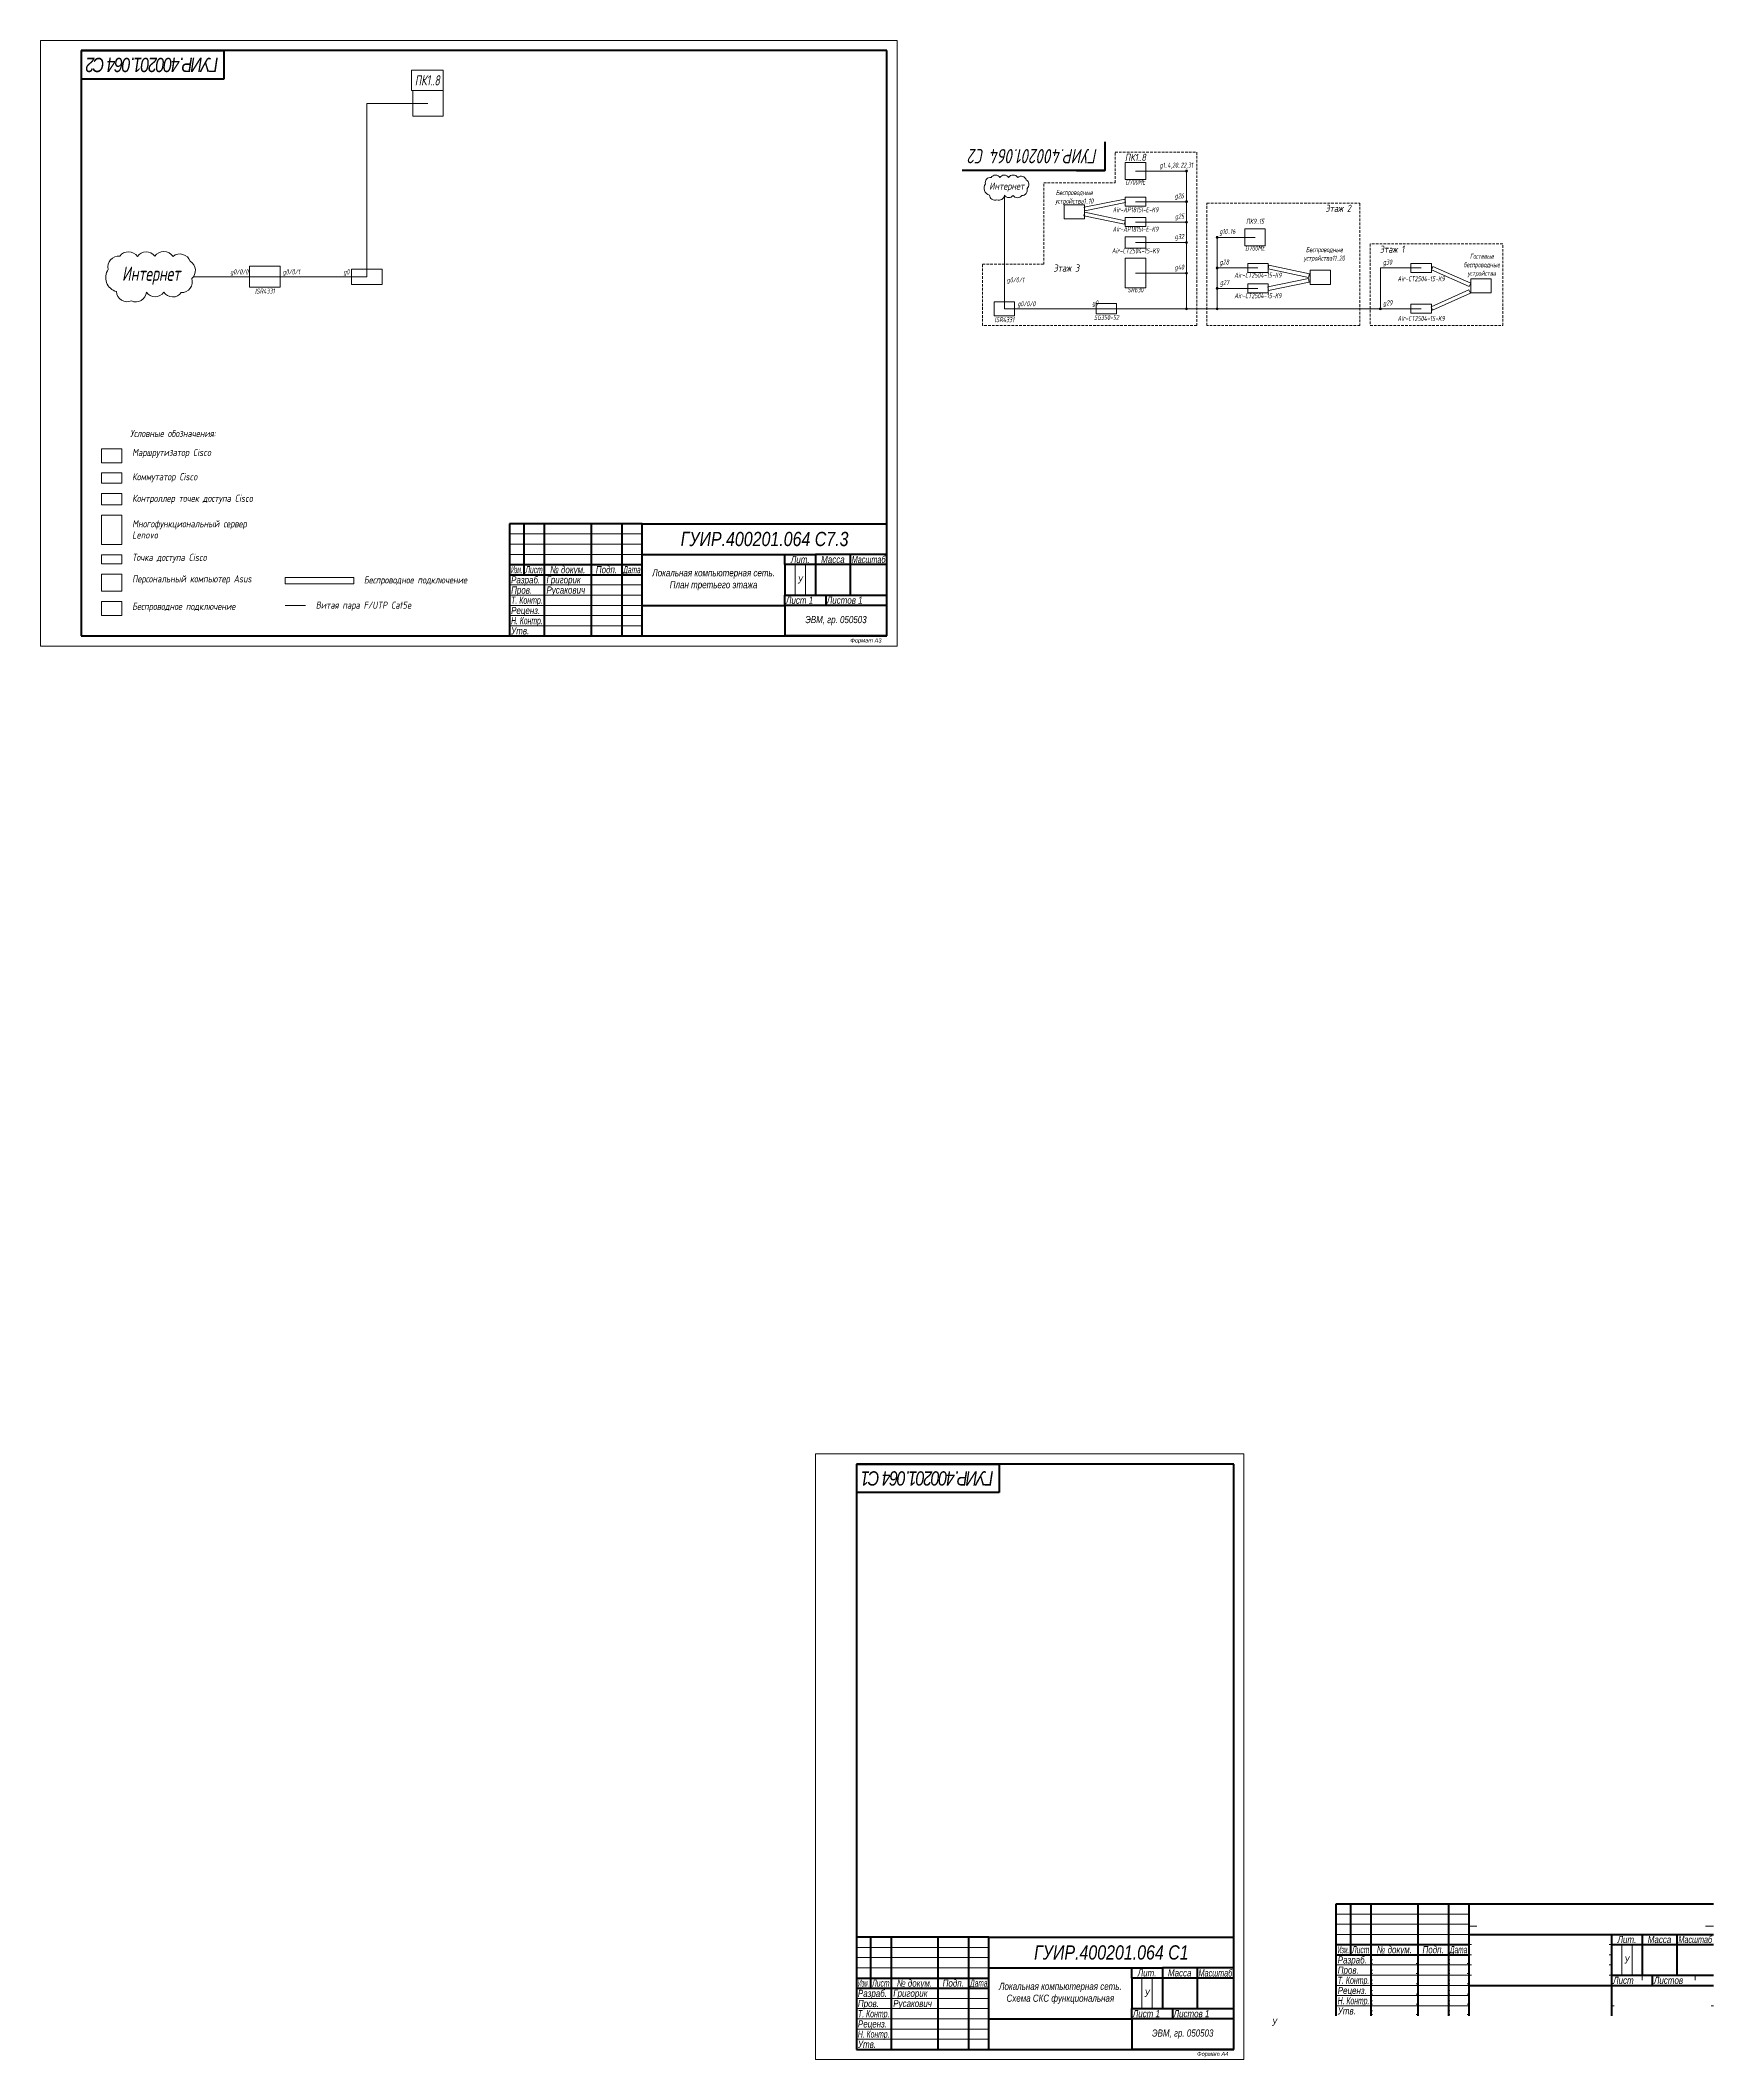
# Model space of a CAD drawing. Header units: inches. Extents: x 0 to 4545, y 0 to 990.
# Drawn here: x 520 to 1340, y 0 to 990 of the extents above; entities that cross this region are included whole.
import ezdxf
from ezdxf.enums import TextEntityAlignment as Align

# ---------------------------------------------------------------- set-up
doc = ezdxf.new("R2010")
doc.units = ezdxf.units.IN
doc.header["$LTSCALE"] = 0.2
doc.linetypes.add('DASHED2', pattern=[9.525, 6.35, -3.175])
doc.layers.get('0').update_dxf_attribs({"lineweight": 100})
doc.layers.get('Defpoints').update_dxf_attribs({"color": 170, "lineweight": 20})
for name, color, linetype, lineweight in [('1.1 — Сплошная', 10, 'Continuous', 20), ('2 — ЦБИ', 90, 'Continuous', 20), ('2.1 — Текст', 90, 'Continuous', 20), ('Blocks', 3, 'Continuous', 20), ('floor', 7, 'DASHED2', 20), ('Twisted Pair', 4, 'Continuous', 20)]:
    doc.layers.add(name, color=color, linetype=linetype, lineweight=lineweight)
doc.styles.add('Ш-3П', font='ariali.ttf', dxfattribs={"width": 0.8, "height": 3.5})
doc.styles.add('Ш-5', font='ariali.ttf', dxfattribs={"width": 0.8, "height": 5})
doc.styles.add('ШЧ', font='isocpeui.ttf', dxfattribs={"width": 0.7, "height": 5})
picture_1 = doc.add_image_def('image3.png', size_in_pixel=(250, 171))
picture_2 = doc.add_image_def('image4.png', size_in_pixel=(321, 163))
picture_3 = doc.add_image_def('image8.png', size_in_pixel=(283, 196))
picture_4 = doc.add_image_def('image7.png', size_in_pixel=(1299, 116))
picture_5 = doc.add_image_def('image5.png', size_in_pixel=(321, 179))
picture_6 = doc.add_image_def('image6.png', size_in_pixel=(138, 200))
picture_7 = doc.add_image_def('image1.png', size_in_pixel=(242, 108))
picture_8 = doc.add_image_def('image2.png', size_in_pixel=(238, 200))

# ---------------------------------------------------------------- blocks, each defined once
blk = doc.blocks.new('ОН-1')
for p, q in [((-185, 0), (-185, 55)), ((-185, 55), (0, 55)), ((-178, 55), (-178, 30)), ((-168, 55), (-168, 0)), ((-145, 55), (-145, 0)), ((-130, 55), (-130, 0)), ((-120, 55), (-120, 0)), ((-120, 40), (0, 40)), ((-50, 40), (-50, 0)), ((-35, 40), (-35, 20)), ((-18, 40), (-18, 20)), ((-185, 35), (-120, 35)), ((-185, 30), (-120, 30)), ((-50, 35), (0, 35)), ((-50, 20), (0, 20)), ((-30, 15), (-30, 20)), ((-120, 15), (0, 15))]:
    blk.add_line(p, q)
at = {"layer": '1.1 — Сплошная'}
for p, q in [((-185, 50), (-120, 50)), ((-185, 45), (-120, 45)), ((-185, 40), (-120, 40)), ((-45, 35), (-45, 20)), ((-40, 35), (-40, 20)), ((-185, 25), (-120, 25)), ((-185, 20), (-120, 20)), ((-185, 15), (-120, 15)), ((-185, 10), (-120, 10)), ((-185, 5), (-120, 5))]:
    blk.add_line(p, q, dxfattribs=at)
at = {"layer": 'Defpoints'}
for p, q in [((-120, 44), (-116, 44)), ((0, 44), (-4, 44)), ((-120, 35), (-118.75, 35)), ((-120, 30), (-118.75, 30)), ((-50, 35), (-51.25, 35)), ((-50, 30), (-51.25, 30)), ((-168, 27.5), (-167.25, 27.5)), ((-168, 25.75), (-167.25, 25.75)), ((-168, 22.5), (-167.25, 22.5)), ((-168, 20.75), (-167.25, 20.75)), ((-145, 25.75), (-145.75, 25.75)), ((-145, 20.75), (-145.75, 20.75)), ((-130, 27.5), (-129.25, 27.5)), ((-130, 25.75), (-129.25, 25.75)), ((-130, 22.5), (-129.25, 22.5)), ((-130, 20.75), (-129.25, 20.75)), ((-120, 25.75), (-120.75, 25.75)), ((-120, 20.75), (-120.75, 20.75)), ((-120, 25), (-118.75, 25)), ((-120, 20), (-118.75, 20)), ((-50, 25), (-51.25, 25)), ((-50, 20), (-51.25, 20)), ((-35, 20), (-35, 17.5)), ((-9, 20), (-9, 17.5)), ((-168, 17.5), (-167.25, 17.5)), ((-168, 15.75), (-167.25, 15.75)), ((-168, 12.5), (-167.25, 12.5)), ((-168, 10.75), (-167.25, 10.75)), ((-145, 15.75), (-145.75, 15.75)), ((-145, 10.75), (-145.75, 10.75)), ((-130, 17.5), (-129.25, 17.5)), ((-130, 15.75), (-129.25, 15.75)), ((-130, 12.5), (-129.25, 12.5)), ((-130, 10.75), (-129.25, 10.75)), ((-120, 15.75), (-120.75, 15.75)), ((-120, 10.75), (-120.75, 10.75)), ((-120, 15), (-118.75, 15)), ((-50, 15), (-51.25, 15)), ((-168, 7.5), (-167.25, 7.5)), ((-168, 5.75), (-167.25, 5.75)), ((-168, 2.5), (-167.25, 2.5)), ((-168, 0.75), (-167.25, 0.75)), ((-145, 5.75), (-145.75, 5.75)), ((-145, 0.75), (-145.75, 0.75)), ((-130, 7.5), (-129.25, 7.5)), ((-130, 5.75), (-129.25, 5.75)), ((-130, 2.5), (-129.25, 2.5)), ((-130, 0.75), (-129.25, 0.75)), ((-120, 5.75), (-120.75, 5.75)), ((-120, 0.75), (-120.75, 0.75)), ((-50, 5), (-48.75, 5)), ((0, 5), (-1.25, 5))]:
    blk.add_line(p, q, dxfattribs=at)
at = {"layer": '2.1 — Текст', "style": 'Ш-3П'}
for s, width, p, p2 in [('Изм.', 0.524764, (-184.25, 30.75), (-178.75, 30.75)), ('Лист', 0.675192, (-177.25, 30.75), (-168.75, 30.75)), ('Дата', 0.656153, (-129.25, 30.75), (-120.75, 30.75)), ('Масштаб', 0.71737, (-17.25, 35.75), (-0.75, 35.75)), ('Т. Контр.', 0.699901, (-184.25, 15.75), (-168.75, 15.75)), ('Н. Контр.', 0.683111, (-184.25, 5.75), (-168.75, 5.75))]:
    blk.add_text(s, height=3.5, dxfattribs=dict(at, width=width)).set_placement(p, p2, align=Align.FIT)
at = {"layer": '2.1 — Текст', "style": 'Ш-3П', "width": 0.8}
for s, p in [('№ докум.', (-156.5, 32.5)), ('Подп.', (-137.5, 32.5)), ('Лит.', (-42.5, 37.5)), ('Масса', (-26.5, 37.5)), ('У', (-42.5, 27.5))]:
    blk.add_text(s, height=3.5, dxfattribs=at).set_placement(p, align=Align.MIDDLE_CENTER)
for s, p in [('Разраб.', (-184.25, 27.5)), ('Пров.', (-184.25, 22.5)), ('Реценз.', (-184.25, 12.5)), ('Лист', (-49.25, 17.5)), ('Листов', (-29.25, 17.5)), ('Утв.', (-184.25, 2.5))]:
    blk.add_text(s, height=3.5, dxfattribs=at).set_placement(p, align=Align.MIDDLE_LEFT)

msp = doc.modelspace()

# ---------------------------------------------------------------- hatches: boundary and pattern name
at = {"layer": 'Twisted Pair', "lineweight": 0, "transparency": 33554559}
h = msp.add_hatch(color=256, dxfattribs=at)
h.dxf.hatch_style = 1
h.paths.add_polyline_path([(1081.82, 926.44, 0.414214), (1081.32, 925.94), (1081.82, 925.94)])
h.paths.add_polyline_path([(1081.82, 925.94), (1081.32, 925.94, 0.414214), (1081.82, 925.44)])
h.paths.add_polyline_path([(1082.32, 925.94, 0.414214), (1081.82, 926.44), (1081.82, 925.94), (1081.82, 925.44, 0.414214)])
h = msp.add_hatch(color=256, dxfattribs=at)
h.dxf.hatch_style = 1
h.paths.add_polyline_path([(1081.82, 911.42, 0.414214), (1081.32, 910.92), (1081.82, 910.92)])
h.paths.add_polyline_path([(1081.82, 910.92), (1081.32, 910.92, 0.414214), (1081.82, 910.42)])
h.paths.add_polyline_path([(1082.32, 910.92, 0.414214), (1081.82, 911.42), (1081.82, 910.92), (1081.82, 910.42, 0.414214)])
h = msp.add_hatch(color=256, dxfattribs=at)
h.dxf.hatch_style = 1
h.paths.add_polyline_path([(1081.82, 901.42, 0.414214), (1081.32, 900.92), (1081.82, 900.92)])
h.paths.add_polyline_path([(1081.82, 900.92), (1081.32, 900.92, 0.414214), (1081.82, 900.42)])
h.paths.add_polyline_path([(1082.32, 900.92, 0.414214), (1081.82, 901.42), (1081.82, 900.92), (1081.82, 900.42, 0.414214)])
h = msp.add_hatch(color=256, dxfattribs=at)
h.dxf.hatch_style = 1
h.paths.add_polyline_path([(1081.82, 891.42, 0.414214), (1081.32, 890.92), (1081.82, 890.92)])
h.paths.add_polyline_path([(1081.82, 890.92), (1081.32, 890.92, 0.414214), (1081.82, 890.42)])
h.paths.add_polyline_path([(1082.32, 890.92, 0.414214), (1081.82, 891.42), (1081.82, 890.92), (1081.82, 890.42, 0.414214)])
h = msp.add_hatch(color=256, dxfattribs=at)
h.dxf.hatch_style = 1
h.paths.add_polyline_path([(1096.85, 893.92, 0.414214), (1096.35, 893.42), (1096.85, 893.42)])
h.paths.add_polyline_path([(1096.85, 893.42), (1096.35, 893.42, 0.414214), (1096.85, 892.92)])
h.paths.add_polyline_path([(1097.35, 893.42, 0.414214), (1096.85, 893.92), (1096.85, 893.42), (1096.85, 892.92, 0.414214)])
h = msp.add_hatch(color=256, dxfattribs=at)
h.dxf.hatch_style = 1
h.paths.add_polyline_path([(1081.82, 876.42, 0.414214), (1081.32, 875.92), (1081.82, 875.92)])
h.paths.add_polyline_path([(1081.82, 875.92), (1081.32, 875.92, 0.414214), (1081.82, 875.42)])
h.paths.add_polyline_path([(1082.32, 875.92, 0.414214), (1081.82, 876.42), (1081.82, 875.92), (1081.82, 875.42, 0.414214)])
h = msp.add_hatch(color=256, dxfattribs=at)
h.dxf.hatch_style = 1
h.paths.add_polyline_path([(1096.85, 878.92, 0.414214), (1096.35, 878.42), (1096.85, 878.42)])
h.paths.add_polyline_path([(1096.85, 878.42), (1096.35, 878.42, 0.414214), (1096.85, 877.92)])
h.paths.add_polyline_path([(1097.35, 878.42, 0.414214), (1096.85, 878.92), (1096.85, 878.42), (1096.85, 877.92, 0.414214)])
h = msp.add_hatch(color=256, dxfattribs=at)
h.dxf.hatch_style = 1
h.paths.add_polyline_path([(1096.85, 868.92, 0.414214), (1096.35, 868.42), (1096.85, 868.42)])
h.paths.add_polyline_path([(1096.85, 868.42), (1096.35, 868.42, 0.414214), (1096.85, 867.92)])
h.paths.add_polyline_path([(1097.35, 868.42, 0.414214), (1096.85, 868.92), (1096.85, 868.42), (1096.85, 867.92, 0.414214)])
h = msp.add_hatch(color=256, dxfattribs=at)
h.dxf.hatch_style = 1
h.paths.add_polyline_path([(1081.82, 858.92, 0.414214), (1081.32, 858.42), (1081.82, 858.42)])
h.paths.add_polyline_path([(1081.82, 858.42), (1081.32, 858.42, 0.414214), (1081.82, 857.92)])
h.paths.add_polyline_path([(1082.32, 858.42, 0.414214), (1081.82, 858.92), (1081.82, 858.42), (1081.82, 857.92, 0.414214)])
h = msp.add_hatch(color=256, dxfattribs=at)
h.dxf.hatch_style = 1
h.paths.add_polyline_path([(1096.85, 858.92, 0.414214), (1096.35, 858.42), (1096.85, 858.42)])
h.paths.add_polyline_path([(1096.85, 858.42), (1096.35, 858.42, 0.414214), (1096.85, 857.92)])
h.paths.add_polyline_path([(1097.35, 858.42, 0.414214), (1096.85, 858.92), (1096.85, 858.42), (1096.85, 857.92, 0.414214)])
h = msp.add_hatch(color=256, dxfattribs=at)
h.dxf.hatch_style = 1
h.paths.add_polyline_path([(1176.85, 858.92, 0.414214), (1176.35, 858.42), (1176.85, 858.42)])
h.paths.add_polyline_path([(1176.85, 858.42), (1176.35, 858.42, 0.414214), (1176.85, 857.92)])
h.paths.add_polyline_path([(1177.35, 858.42, 0.414214), (1176.85, 858.92), (1176.85, 858.42), (1176.85, 857.92, 0.414214)])

# ---------------------------------------------------------------- linework, layer by layer
at = {"lineweight": 20}
for p, q in [((520, 693), (520, 990)), ((520, 990), (940, 990)), ((940, 990), (940, 693)), ((750, 748), (815, 748)), ((750, 743), (815, 743)), ((750, 738), (815, 738)), ((890, 718), (890, 733)), ((900, 733), (895, 733)), ((895, 733), (895, 718)), ((750, 723), (815, 723)), ((750, 718), (815, 718)), ((750, 713), (815, 713)), ((895, 718), (890, 718)), ((750, 708), (815, 708)), ((750, 703), (815, 703)), ((940, 693), (520, 693)), ((920, 55), (985, 55)), ((920, 50), (985, 50)), ((920, 45), (985, 45)), ((1060, 25), (1060, 40)), ((1070, 40), (1065, 40)), ((1065, 40), (1065, 25)), ((920, 30), (985, 30)), ((920, 25), (985, 25)), ((920, 20), (985, 20)), ((1065, 25), (1060, 25)), ((920, 15), (985, 15)), ((920, 10), (985, 10))]:
    msp.add_line(p, q, dxfattribs=at)
at = {"lineweight": 100}
for p, q in [((935, 985), (540, 985)), ((540, 985), (540, 698)), ((540, 985), (610, 985)), ((610, 985), (610, 971)), ((935, 698), (935, 985)), ((610, 971), (540, 971)), ((757, 753), (750, 753)), ((750, 753), (750, 698)), ((767, 753), (757, 753)), ((757, 753), (757, 728)), ((790, 753), (767, 753)), ((767, 753), (767, 698)), ((805, 753), (790, 753)), ((790, 753), (790, 698)), ((815, 753), (805, 753)), ((805, 753), (805, 698)), ((815, 738), (815, 753)), ((815, 753), (935, 753)), ((750, 733), (815, 733)), ((815, 713), (815, 738)), ((815, 738), (885, 738)), ((885, 733), (885, 738)), ((885, 738), (900, 738)), ((900, 733), (885, 733)), ((885, 733), (885, 718)), ((917, 738), (900, 738)), ((900, 738), (900, 733)), ((917, 733), (900, 733)), ((900, 733), (900, 718)), ((935, 738), (917, 738)), ((917, 738), (917, 733)), ((935, 733), (917, 733)), ((917, 733), (917, 718)), ((750, 728), (815, 728)), ((815, 698), (815, 713)), ((815, 713), (885, 713)), ((885, 713), (885, 718)), ((885, 718), (905, 718)), ((935, 713), (885, 713)), ((885, 713), (885, 698)), ((905, 718), (905, 713)), ((905, 718), (935, 718)), ((540, 698), (935, 698)), ((750, 698), (935, 698)), ((935, 698), (885, 698)), ((1105, 292), (920, 292)), ((920, 292), (920, 5)), ((920, 292), (990, 292)), ((990, 292), (990, 278)), ((1105, 5), (1105, 292)), ((990, 278), (920, 278)), ((927, 60), (920, 60)), ((937, 60), (927, 60)), ((927, 60), (927, 35)), ((960, 60), (937, 60)), ((937, 60), (937, 5)), ((975, 60), (960, 60)), ((960, 60), (960, 5)), ((985, 60), (975, 60)), ((975, 60), (975, 5)), ((985, 45), (985, 60)), ((985, 60), (1105, 60)), ((920, 40), (985, 40)), ((985, 20), (985, 45)), ((985, 45), (1055, 45)), ((1055, 40), (1055, 45)), ((1055, 45), (1070, 45)), ((1070, 40), (1055, 40)), ((1055, 40), (1055, 25)), ((1087, 45), (1070, 45)), ((1070, 45), (1070, 40)), ((1087, 40), (1070, 40)), ((1070, 40), (1070, 25)), ((1105, 45), (1087, 45)), ((1087, 45), (1087, 40)), ((1105, 40), (1087, 40)), ((1087, 40), (1087, 25)), ((920, 35), (985, 35)), ((985, 5), (985, 20)), ((985, 20), (1055, 20)), ((1055, 20), (1055, 25)), ((1055, 25), (1075, 25)), ((1105, 20), (1055, 20)), ((1055, 20), (1055, 5)), ((1075, 25), (1075, 20)), ((1075, 25), (1105, 25)), ((920, 5), (1105, 5)), ((1105, 5), (1055, 5))]:
    msp.add_line(p, q, dxfattribs=at)
msp.add_line((1027.85, 926.23), (1041.85, 926.23))
at = {"lineweight": 0}
for p, q in [((1110, 297), (900, 297)), ((900, 297), (900, 0)), ((1110, 0), (1110, 297)), ((900, 0), (1110, 0))]:
    msp.add_line(p, q, dxfattribs=at)
msp.add_lwpolyline([(1041.85, 940.23), (1041.85, 926.23), (971.85, 926.23)])
for points in [[(985.23, 914.18, 0.520567), (988.9, 911.89, 0.520567), (988.9, 911.89, 0.520567), (992.57, 914.06, 0.520567), (992.57, 914.06, 0.520567), (996.84, 914.02, 0.520567), (996.84, 914.02, 0.520567), (1001.11, 913.93, 0.520567), (1001.11, 913.93, 0.520567), (1003.66, 917.37, 0.520567), (1003.66, 917.37, 0.520567), (1003.28, 921.61, 0.520567), (1003.28, 921.61, 0.520567), (999.1, 922.82, 0.520567), (999.1, 922.82, 0.520567), (994.64, 922.85, 0.520567), (994.64, 922.85, 0.520567), (990.37, 922.79, 0.520567), (990.37, 922.79, 0.520567), (986.03, 922.85, 0.520567), (986.03, 922.85, 0.520567), (983.22, 919.63, 0.520567), (983.22, 919.63, 0.520567)], [(557.29, 866.84, 0.520567), (564.63, 862.25, 0.520567), (564.63, 862.25, 0.520567), (571.96, 866.59, 0.520567), (571.96, 866.59, 0.520567), (580.51, 866.52, 0.520567), (580.51, 866.52, 0.520567), (589.06, 866.33, 0.520567), (589.06, 866.33, 0.520567), (594.16, 873.22, 0.520567), (594.16, 873.22, 0.520567), (593.39, 881.69, 0.520567), (593.39, 881.69, 0.520567), (585.04, 884.12, 0.520567), (585.04, 884.12, 0.520567), (576.11, 884.18, 0.520567), (576.11, 884.18, 0.520567), (567.56, 884.05, 0.520567), (567.56, 884.05, 0.520567), (558.89, 884.18, 0.520567), (558.89, 884.18, 0.520567), (553.27, 877.74, 0.520567), (553.27, 877.74, 0.520567)]]:
    msp.add_lwpolyline(points, format="xyb", close=True, dxfattribs=at)
at = {"layer": 'floor', "lineweight": 0}
for points in [[(1011.85, 880.23), (1011.85, 920.23), (1046.85, 920.23), (1046.85, 935.23), (1086.85, 935.23), (1086.85, 850.23), (981.85, 850.23), (981.85, 880.23)], [(1091.85, 850.23), (1091.85, 910.23), (1166.85, 910.23), (1166.85, 850.23)]]:
    msp.add_lwpolyline(points, close=True, dxfattribs=at)
msp.add_lwpolyline([(1171.85, 850.23), (1236.85, 850.23), (1236.85, 890.23), (1171.85, 890.23), (1171.85, 850.23)], dxfattribs=at)
at = {"layer": 'Twisted Pair', "lineweight": 0}
for p, q in [((1056.82, 925.94), (1081.82, 925.94)), ((1081.82, 925.94), (1081.82, 888.42)), ((992.57, 914.06), (992.57, 858.42)), ((1081.82, 910.92), (1056.82, 910.92)), ((1081.82, 900.92), (1056.82, 900.92)), ((1096.85, 858.42), (1096.85, 893.42)), ((1115.47, 893.42), (1096.85, 893.42)), ((1081.82, 890.92), (1056.82, 890.92)), ((1081.82, 888.42), (1081.82, 878.42)), ((1081.82, 875.92), (1056.82, 875.92)), ((1081.82, 858.42), (1081.82, 878.42)), ((1096.85, 878.42), (1116.85, 878.42)), ((1176.85, 858.42), (1176.85, 878.42)), ((1176.85, 878.42), (1196.85, 878.42)), ((1096.85, 868.42), (1116.85, 868.42)), ((992.57, 858.42), (1176.85, 858.42)), ((1176.85, 858.42), (1196.85, 858.42))]:
    msp.add_line(p, q, dxfattribs=at)
at = {"layer": 'Twisted Pair'}
for p, q in [((630, 874.1), (594.99, 874.1)), ((630, 874.1), (680, 874.1)), ((640, 712.86), (650, 712.86))]:
    msp.add_line(p, q, dxfattribs=at)
msp.add_lwpolyline([(717.5, 965.4), (701.85, 965.4), (701.85, 975.4), (717.5, 975.4)], close=True, dxfattribs=at)
msp.add_lwpolyline([(680, 874.1), (680, 959.1), (710, 959.1)], dxfattribs=at)
at = {"layer": 'Twisted Pair', "lineweight": 0}
for centre in [(1081.82, 925.94), (1081.82, 910.92), (1081.82, 900.92), (1081.82, 890.92), (1096.85, 893.42), (1081.82, 875.92), (1096.85, 878.42), (1096.85, 868.42), (1081.82, 858.42), (1096.85, 858.42), (1176.85, 858.42)]:
    msp.add_circle(centre, 0.5, dxfattribs=at)

# ---------------------------------------------------------------- block references
msp.add_blockref('ОН-1', (1340.22, 21.39))

# ---------------------------------------------------------------- texts
at = {"lineweight": 100, "char_height": 7, "attachment_point": 5, "rotation": 180, "style": 'Ш-5'}
for s, insert in [('{\\fArial|b0|i1|c204|p34;\\T0.85;ГУИР.400201.064\\fArial|b0|i1|c0|p34; \\fArial|b0|i1|c204|p34;С\\fArial|b0|i1|c0|p34;2}', (575, 978)), ('{\\fArial|b0|i1|c204|p34;\\T0.85;ГУИР.400201.064 С1}', (955, 285))]:
    msp.add_mtext_dynamic_manual_height_columns(s, width=70, gutter_width=250, heights=[0], dxfattribs=dict(at, insert=insert))
at = {"lineweight": 0, "attachment_point": 5, "style": 'ШЧ'}
for width, gutter_width, insert, char_height in [(23.3752, 90, (993.73, 918.09), 3.5), (46.7503, 180, (574.28, 874.66), 7)]:
    msp.add_mtext_dynamic_manual_height_columns('{\\fISOCPEUR|b0|i1|c204|p34;Интернет}', width=width, gutter_width=gutter_width, heights=[0], dxfattribs=dict(at, insert=insert, char_height=char_height))
at = {"lineweight": 20}
for s, width, heights, insert, char_height, attachment_point, style in [('{\\fArial|b0|i1|c204|p34;ГУИР.400201.064 С}7.{\\fArial|b0|i1|c204|p34;3}', 120, [0], (875, 745.5), 7, 5, 'Ш-5'), ('{\\fArial|b0|i1|c204|p34;Лит.}', 15, [0], (892.5, 735.5), 3.5, 5, 'Ш-3П'), ('\\pxqc;{\\fArial|b0|i1|c204|p34;Масса}', 17, [0], (908.5, 735.5), 3.5, 5, 'Ш-3П'), (' {\\fArial|b0|i1|c204|p34;Григорик}', 23, [0], (767, 725.01), 3.5, 4, 'Ш-3П'), ('{\\fArial|b0|i1|c204|p34;Локальная компьютерная сеть. План} {\\fArial|b0|i1|c204|p34;третьего этажа}', 70, [0], (850, 725.5), 3.5, 5, 'Ш-3П'), ('{\\fArial|b0|i1|c204|p34; Русакович}', 23, [0], (767, 720.01), 3.5, 4, 'Ш-3П'), ('\\pxql;{\\fArial|b0|i1|c204|p34;Лист} 1', 19.5, [0], (885.5, 715.5), 3.5, 4, 'Ш-3П'), ('\\pxql;{\\fArial|b0|i1|c204|p34;Листов} 1', 29.5, [5], (905.5, 715.5), 3.5, 4, 'Ш-3П'), ('{\\fArial|b0|i1|c204|p34;ЭВМ, гр. 050503}', 50, [0], (910, 705.5), 3.5, 5, 'Ш-3П'), ('{\\fArial|b0|i1|c204|p34;ГУИР.400201.064 С1}', 120, [0], (1045, 52.5), 7, 5, 'Ш-5'), ('{\\fArial|b0|i1|c204|p34;Лит.}', 15, [0], (1062.5, 42.5), 3.5, 5, 'Ш-3П'), ('\\pxqc;{\\fArial|b0|i1|c204|p34;Масса}', 17, [0], (1078.5, 42.5), 3.5, 5, 'Ш-3П'), (' {\\fArial|b0|i1|c204|p34;Григорик}', 23, [0], (937, 32.01), 3.5, 4, 'Ш-3П'), ('{\\fArial|b0|i1|c204|p34;Локальная компьютерная сеть. Схема СКС функциональная}', 70, [0], (1020, 32.5), 3.5, 5, 'Ш-3П'), ('{\\fArial|b0|i1|c204|p34; Русакович}', 23, [0], (937, 27.01), 3.5, 4, 'Ш-3П'), ('\\pxql;{\\fArial|b0|i1|c204|p34;Лист} 1', 19.5, [0], (1055.5, 22.5), 3.5, 4, 'Ш-3П'), ('\\pxql;{\\fArial|b0|i1|c204|p34;Листов} 1', 29.5, [5], (1075.5, 22.5), 3.5, 4, 'Ш-3П'), ('{\\fArial|b0|i1|c204|p34;ЭВМ, гр. 050503}', 50, [0], (1080, 12.5), 3.5, 5, 'Ш-3П')]:
    msp.add_mtext_dynamic_manual_height_columns(s, width=width, gutter_width=250, heights=heights, dxfattribs=dict(at, insert=insert, char_height=char_height, attachment_point=attachment_point, style=style))
at = {"lineweight": 100, "char_height": 2, "attachment_point": 6, "style": 'Ш-3П'}
for s, insert in [('\\pxr1.33333;{\\fArial|b0|i1|c204|p34;Формат А}3{\\fArial|b0|i1|c204|p34;  }', (935, 695.5)), ('\\pxr1.33333;{\\fArial|b0|i1|c204|p34;Формат А4  }', (1105, 2.5))]:
    msp.add_mtext_dynamic_manual_height_columns(s, width=50, gutter_width=25, heights=[0], dxfattribs=dict(at, insert=insert))
at = {"layer": '2 — ЦБИ', "style": 'ШЧ', "width": 0.718346}
msp.add_text('ГУИР.400201.064 С2', height=7, rotation=180, dxfattribs=at).set_placement((1038.35, 936.73), (975.35, 936.73), align=Align.FIT)
at = {"layer": '2.1 — Текст', "color": 0, "style": 'Ш-3П'}
for s, width, p, p2 in [('Масштаб', 0.71737, (917.75, 733.75), (934.25, 733.75)), ('Изм.', 0.524764, (750.75, 728.75), (756.25, 728.75)), ('Лист', 0.675192, (757.75, 728.75), (766.25, 728.75)), ('Дата', 0.656153, (805.75, 728.75), (814.25, 728.75)), ('Т. Контр.', 0.699901, (750.75, 713.75), (766.25, 713.75)), ('Н. Контр.', 0.683111, (750.75, 703.75), (766.25, 703.75)), ('Масштаб', 0.71737, (1087.75, 40.75), (1104.25, 40.75)), ('Изм.', 0.524764, (920.75, 35.75), (926.25, 35.75)), ('Лист', 0.675192, (927.75, 35.75), (936.25, 35.75)), ('Дата', 0.656153, (975.75, 35.75), (984.25, 35.75)), ('Т. Контр.', 0.699901, (920.75, 20.75), (936.25, 20.75)), ('Н. Контр.', 0.683111, (920.75, 10.75), (936.25, 10.75))]:
    msp.add_text(s, height=3.5, dxfattribs=dict(at, width=width)).set_placement(p, p2, align=Align.FIT)
at = {"layer": '2.1 — Текст', "color": 0, "style": 'Ш-3П', "width": 0.8}
for s, p in [('Разраб.', (750.75, 725.5)), ('Пров.', (750.75, 720.5)), ('Реценз.', (750.75, 710.5)), ('Утв.', (750.75, 700.5)), ('Разраб.', (920.75, 32.5)), ('Пров.', (920.75, 27.5)), ('Реценз.', (920.75, 17.5)), ('Утв.', (920.75, 7.5))]:
    msp.add_text(s, height=3.5, dxfattribs=at).set_placement(p, align=Align.MIDDLE_LEFT)
for s, p in [('№ докум.', (778.5, 730.5)), ('Подп.', (797.5, 730.5)), ('У', (892.5, 725.5)), ('№ докум.', (948.5, 37.5)), ('Подп.', (967.5, 37.5)), ('У', (1062.5, 32.5))]:
    msp.add_text(s, height=3.5, dxfattribs=at).set_placement(p, align=Align.MIDDLE_CENTER)
at = {"layer": '2.1 — Текст', "style": 'Ш-3П', "width": 0.8}
msp.add_text('У', height=3.5, dxfattribs=at).set_placement((1124.96, 18.34), align=Align.MIDDLE_CENTER)
at = {"layer": 'Blocks', "style": 'ШЧ'}
for s, width, insert, char_height, attachment_point in [('{\\fISOCPEUR|b0|i1|c204|p34;ПК1..8}', 15.6511, (709.67, 970.4), 5, 5), ('{\\fISOCPEUR|b0|i1|c204|p34;Витая пара }F/UTP{\\fISOCPEUR|b0|i1|c204|p34; }Cat{\\fISOCPEUR|b0|i1|c204|p34;5}e ', 70, (655, 712.64), 3.5, 4)]:
    msp.add_mtext_dynamic_manual_height_columns(s, width=width, gutter_width=90, heights=[0], dxfattribs=dict(at, insert=insert, char_height=char_height, attachment_point=attachment_point))
at = {"layer": 'Blocks', "lineweight": 0, "style": 'ШЧ'}
for s, width, heights, insert, char_height, attachment_point in [('{\\fISOCPEUR|b0|i1|c204|p34;ПК}1..8', 10, [0], (1056.82, 932.64), 3.5, 5), ('D700ME', 10, [0], (1056.82, 920.51), 2.5, 5), ('g1..4,20..22,31', 10, [0], (1076.82, 928.44), 2.5, 5), ('{\\fISOCPEUR|b0|i1|c204|p34;Беспроводные устройства}1..10', 10, [0], (1026.82, 912.99), 2.5, 5), ('g26', 10, [0], (1078.32, 913.42), 2.5, 5), ('Air-AP1815I-E-K9', 10, [0], (1056.82, 906.96), 2.5, 5), ('g25', 10, [0], (1078.43, 903.42), 2.5, 5), ('{\\fISOCPEUR|b0|i1|c204|p34;ПК}9..15', 10, [0], (1115.47, 901.29), 2.5, 5), ('{\\fISOCPEUR|b0|i1|c204|p34;Этаж }2', 20.3236, [0], (1156.18, 907.66), 3.5, 5), ('Air-AP1815I-E-K9', 10, [0], (1056.82, 897.41), 2.5, 5), ('g32', 10, [0], (1078.32, 893.42), 2.5, 5), ('g10..16', 10, [0], (1101.85, 895.92), 2.5, 5), ('Air-CT2504-15-K9', 10, [0], (1056.82, 886.82), 2.5, 5), ('g28', 10, [0], (1100.35, 880.92), 2.5, 5), ('D700ME', 10, [0], (1115.47, 888.12), 2.5, 5), ('{\\fISOCPEUR|b0|i1|c204|p34;Беспроводные устройства}11..20', 10, [0], (1149.39, 884.98), 2.5, 5), ('{\\fISOCPEUR|b0|i1|c204|p34;Этаж }1', 20.3236, [0], (1182.56, 887.59), 3.5, 5), ('g30', 10, [0], (1180.35, 880.92), 2.5, 5), ('{\\fISOCPEUR|b0|i1|c204|p34;Гостевые беспроводные  устройства}', 2.5, [0], (1226.6, 879.66), 2.5, 5), ('g0/0/0', 10, [0], (617.5, 876.1), 2.5, 5), ('g0/0/1', 10, [0], (643, 876.1), 2.5, 5), ('g0', 10, [0], (670, 876.1), 2.5, 5), ('g0/0/1', 10, [0], (997.96, 872.18), 2.5, 5), ('{\\fISOCPEUR|b0|i1|c204|p34;Этаж }3', 20.3236, [0], (1022.96, 878.39), 3.5, 5), ('g40', 10, [0], (1078.32, 878.42), 2.5, 5), ('g27', 10, [0], (1100.47, 870.92), 2.5, 5), ('Air-CT2504-15-K9', 10, [0], (1116.85, 874.87), 2.5, 5), ('Air-CT2504-15-K9', 10, [0], (1196.85, 873.15), 2.5, 5), ('ISR4331', 10, [0], (630, 867.04), 2.5, 5), ('g0/0/0', 10, [0], (1003.4, 860.52), 2.5, 5), ('g0', 10, [0], (1037.07, 860.92), 2.5, 5), ('SR630', 10, [0], (1056.82, 867.72), 2.5, 5), ('Air-CT2504-15-K9', 10, [0], (1116.85, 864.83), 2.5, 5), ('g29', 10, [0], (1180.47, 860.92), 2.5, 5), ('ISR4331', 10, [0], (992.57, 853.07), 2.5, 5), ('SG350-52', 10, [0], (1042.57, 854.17), 2.5, 5), ('Air-CT2504-15-K9', 10, [0], (1196.85, 853.66), 2.5, 5), ('{\\fISOCPEUR|b0|i1|c204|p34;Условные обозначения:}', 70, [0], (585, 797.28), 3.5, 5), ('{\\fISOCPEUR|b0|i1|c204|p34;Маршрутизатор} Cisco', 60, [0], (565, 787.5), 3.5, 4), ('{\\fISOCPEUR|b0|i1|c204|p34;Коммутатор} Cisco', 60, [0], (565, 775.59), 3.5, 4), ('{\\fISOCPEUR|b0|i1|c204|p34;Контроллер точек доступа} Cisco ', 77.4553, [6.9], (565, 765.01), 3.5, 4), ('{\\fISOCPEUR|b0|i1|c204|p34;Многофункциональный сервер}', 77.4553, [6.9], (565, 752.51), 3.5, 4), ('Lenovo', 77.4553, [6.9], (565, 747.51), 3.5, 4), ('{\\fISOCPEUR|b0|i1|c204|p34;Точка доступа} Cisco', 60, [0], (565, 736.05), 3.5, 4), ('{\\fISOCPEUR|b0|i1|c204|p34;Персональный компьютер} Asus', 60, [0], (565, 725.55), 3.5, 4), ('{\\fISOCPEUR|b0|i1|c204|p34;Беспроводное подключение}', 60, [0], (678.59, 725), 3.5, 4), ('{\\fISOCPEUR|b0|i1|c204|p34;Беспроводное подключение}', 60, [0], (565, 712.05), 3.5, 4)]:
    msp.add_mtext_dynamic_manual_height_columns(s, width=width, gutter_width=90, heights=heights, dxfattribs=dict(at, insert=insert, char_height=char_height, attachment_point=attachment_point))

# ---------------------------------------------------------------- pictures from other files: only their frames are drawn
at = {"lineweight": 0}
image = msp.add_image(picture_8, insert=(702.5, 952.8), size_in_units=(15, 12.61), dxfattribs=at)
image.dxf.flags = 15
image = msp.add_image(picture_8, insert=(1051.82, 921.74), size_in_units=(10, 8.4), dxfattribs=at)
image.dxf.flags = 15
image = msp.add_image(picture_4, insert=(1032.06, 906.39), size_in_units=(20.29, 1.81), rotation=11.52147, dxfattribs=at)
image.dxf.flags = 15
image = msp.add_image(picture_7, insert=(1051.82, 908.68), size_in_units=(10, 4.46), dxfattribs=at)
image.dxf.flags = 15
image = msp.add_image(picture_3, insert=(1021.82, 902.45), size_in_units=(10, 6.93), dxfattribs=at)
image.dxf.flags = 15
image = msp.add_image(picture_4, insert=(1031.58, 904.05), size_in_units=(20.29, 1.81), rotation=-12, dxfattribs=at)
image.dxf.flags = 15
image = msp.add_image(picture_7, insert=(1051.82, 898.68), size_in_units=(10, 4.46), dxfattribs=at)
image.dxf.flags = 15
image = msp.add_image(picture_5, insert=(1051.82, 888.13), size_in_units=(10, 5.58), dxfattribs=at)
image.dxf.flags = 15
image = msp.add_image(picture_8, insert=(1110.47, 889.21), size_in_units=(10, 8.4), dxfattribs=at)
image.dxf.flags = 15
image = msp.add_image(picture_6, insert=(1051.82, 868.67), size_in_units=(10, 14.49), dxfattribs=at)
image.dxf.flags = 15
image = msp.add_image(picture_1, insert=(622.5, 868.97), size_in_units=(15, 10.26), dxfattribs=at)
image.dxf.flags = 15
image = msp.add_image(picture_2, insert=(672.5, 870.29), size_in_units=(15, 7.62), dxfattribs=at)
image.dxf.flags = 15
image = msp.add_image(picture_7, insert=(1111.85, 876.18), size_in_units=(10, 4.46), dxfattribs=at)
image.dxf.flags = 15
image = msp.add_image(picture_4, insert=(1141.6, 873.2), size_in_units=(20.29, 1.81), rotation=-168.47853, dxfattribs=at)
image.dxf.flags = 15
image = msp.add_image(picture_4, insert=(1142.08, 875.53), size_in_units=(20.29, 1.81), rotation=168, dxfattribs=at)
image.dxf.flags = 15
image = msp.add_image(picture_3, insert=(1142.4, 870.38), size_in_units=(10, 6.93), dxfattribs=at)
image.dxf.flags = 15
image = msp.add_image(picture_7, insert=(1191.85, 876.18), size_in_units=(10, 4.46), dxfattribs=at)
image.dxf.flags = 15
image = msp.add_image(picture_4, insert=(1221.13, 870.91), size_in_units=(20.29, 1.81), rotation=156, dxfattribs=at)
image.dxf.flags = 15
image = msp.add_image(picture_3, insert=(1221.18, 866.19), size_in_units=(10, 6.93), dxfattribs=at)
image.dxf.flags = 15
image = msp.add_image(picture_1, insert=(987.57, 855), size_in_units=(10, 6.84), dxfattribs=at)
image.dxf.flags = 15
image = msp.add_image(picture_7, insert=(1111.85, 866.18), size_in_units=(10, 4.46), dxfattribs=at)
image.dxf.flags = 15
image = msp.add_image(picture_4, insert=(1220.25, 867.76), size_in_units=(20.29, 1.81), rotation=-155.78872, dxfattribs=at)
image.dxf.flags = 15
image = msp.add_image(picture_2, insert=(1037.57, 855.88), size_in_units=(10, 5.08), dxfattribs=at)
image.dxf.flags = 15
image = msp.add_image(picture_7, insert=(1191.85, 856.18), size_in_units=(10, 4.46), dxfattribs=at)
image.dxf.flags = 15
image = msp.add_image(picture_1, insert=(550, 782.94), size_in_units=(10, 6.84), dxfattribs=at)
image.dxf.flags = 15
image = msp.add_image(picture_2, insert=(550, 772.86), size_in_units=(10, 5.08), dxfattribs=at)
image.dxf.flags = 15
image = msp.add_image(picture_5, insert=(550, 762.28), size_in_units=(10, 5.58), dxfattribs=at)
image.dxf.flags = 15
image = msp.add_image(picture_6, insert=(550, 742.79), size_in_units=(10, 14.49), dxfattribs=at)
image.dxf.flags = 15
image = msp.add_image(picture_7, insert=(550, 733.33), size_in_units=(10, 4.46), dxfattribs=at)
image.dxf.flags = 15
image = msp.add_image(picture_8, insert=(550, 719.93), size_in_units=(10, 8.4), dxfattribs=at)
image.dxf.flags = 15
image = msp.add_image(picture_4, insert=(640, 723.6), size_in_units=(33.59, 3), dxfattribs=at)
image.dxf.flags = 15
image = msp.add_image(picture_3, insert=(550, 708), size_in_units=(10, 6.93), dxfattribs=at)
image.dxf.flags = 15

doc.saveas('drawing.dxf')
